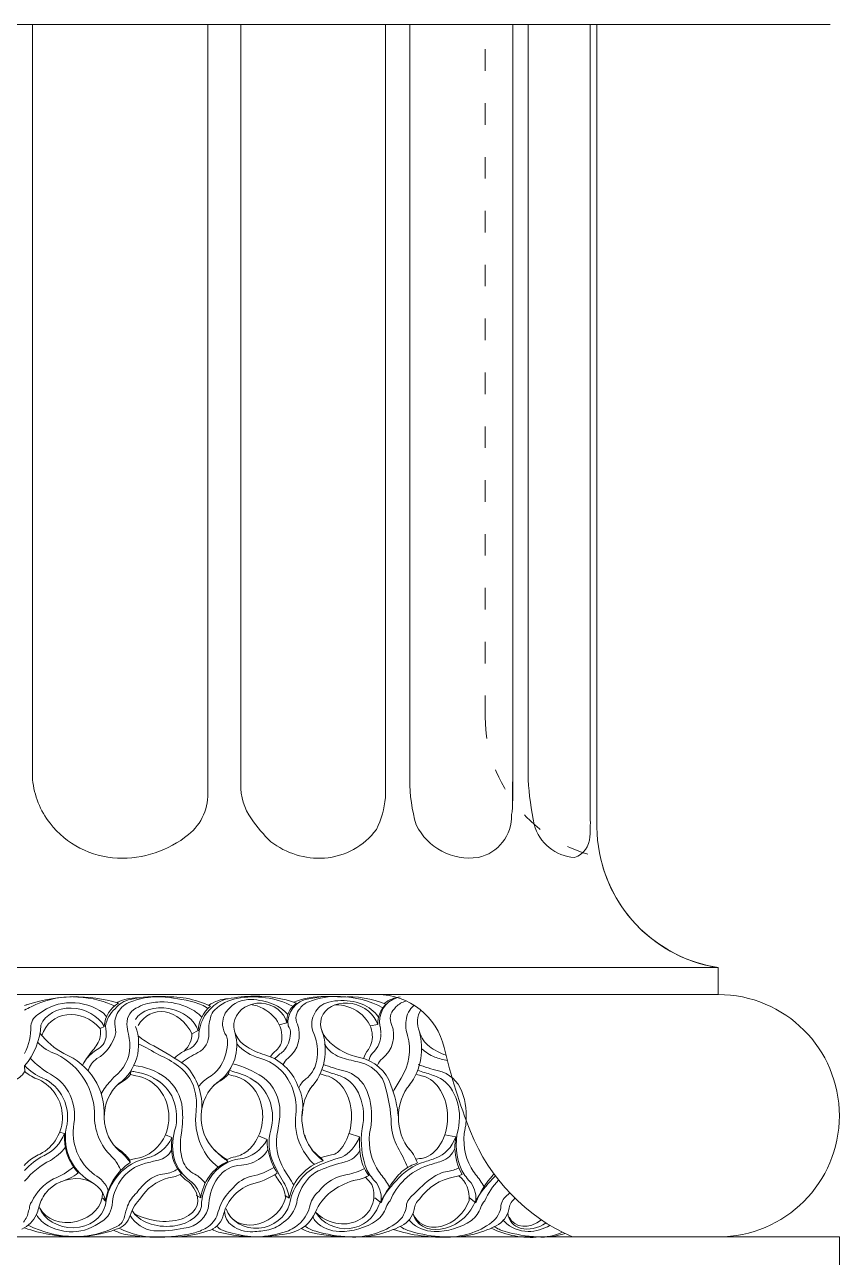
# Model space of a CAD drawing. Header units: millimetres. Extents: x 542654 to 551203, y 315718 to 321804.
# Drawn here: x 543370.3 to 543597.2, y 319995.9 to 320339.2 of the extents above; entities that cross this region are included whole.
import ezdxf

# ---------------------------------------------------------------- set-up
doc = ezdxf.new("R2010")
doc.units = ezdxf.units.MM
doc.linetypes.add('ACAD_ISO03W100', pattern=[30, 12, -18])
doc.layers.add('cad-block.com', color=250, linetype='Continuous')

msp = doc.modelspace()

# ---------------------------------------------------------------- linework, layer by layer
at = {"layer": 'cad-block.com', "color": 18, "lineweight": 15, "true_color": 0x000000}
for p, q in [((543372.52, 320128.89), (543372.52, 320339.15)), ((543372.52, 320128.89), (543372.52, 320339.15)), ((543421.32, 320128.89), (543421.32, 320339.15)), ((543421.32, 320125.98), (543421.32, 320339.15)), ((543430.55, 320128.89), (543430.55, 320339.15)), ((543430.55, 320127.68), (543430.55, 320339.15)), ((543470.78, 320127.68), (543470.78, 320339.15)), ((543470.78, 320127.68), (543470.78, 320339.15)), ((543477.58, 320128.89), (543477.58, 320339.15)), ((543477.58, 320128.89), (543477.58, 320339.15)), ((543506.24, 320339.15), (543506.24, 320122.98)), ((543510.59, 320339.15), (543510.59, 320128.89)), ((543527.85, 320128.89), (543527.85, 320339.15))]:
    msp.add_line(p, q, dxfattribs=at)
for points in [[(543594.7, 320339.15), (542963.57, 320339.15)], [(543563.47, 320076.56), (542971.07, 320076.56)], [(543563.47, 320076.56), (543563.47, 320069.06)], [(542989.48, 320069.06), (543563.47, 320069.06)], [(543392.52, 320060.15), (543391.36, 320059.61)], [(543418.65, 320059), (543416.93, 320058.13)], [(543468.67, 320060.68), (543466.52, 320060.35)], [(543381.44, 320030.35), (543380.06, 320030.71)], [(543411.36, 320029.23), (543409.53, 320030.01)], [(543463.6, 320029.42), (543460.66, 320030.34)], [(543490.42, 320029.42), (543487.34, 320029.99)], [(543419.38, 320012.42), (543418.08, 320013.11)], [(543444.02, 320012.39), (543442.92, 320013.11)], [(543392.82, 320011.48), (543392.09, 320012.39)], [(543469.59, 320011.07), (543467.88, 320012.46)], [(543495.95, 320011.07), (543494.24, 320012.46)], [(543563.47, 320001.56), (542937.32, 320001.56)], [(543480.55, 320001.56), (543267.27, 320001.56)], [(543563.47, 320001.56), (543597.22, 320001.56), (543597.22, 319990.31)]]:
    msp.add_lwpolyline(points, dxfattribs=at)
at = {"layer": 'cad-block.com', "color": 18, "linetype": 'ACAD_ISO03W100', "lineweight": 15, "ltscale": 0.5, "true_color": 0x000000}
msp.add_lwpolyline([(543530.68, 320107.22, -0.352854), (543498.58, 320146.29), (543498.58, 320339.15)], format="xyb", dxfattribs=at)
at = {"layer": 'cad-block.com', "color": 18, "lineweight": 15, "true_color": 0x000000}
for points in [[(543563.47, 320076.56, -0.368239), (543529.72, 320115.66), (543529.72, 320339.15)], [(543372.52, 320128.89, 0.139997), (543377.4, 320116.74, 0.220895), (543396.2, 320107.06, 0.182114), (543415.94, 320113.58, 0.245558), (543421.32, 320125.98, 106.145097)], [(543430.55, 320127.68, 0.166425), (543433.48, 320118.02, 0.051088), (543438.89, 320111.62, 0.178916), (543453.82, 320107.03, 0.039412), (543453.82, 320107.03, 0.215853), (543468.28, 320115.04, 0.094492), (543470.78, 320123.91), (543470.78, 320127.68)], [(543477.58, 320128.89, 0.070571), (543479.35, 320116.33, 0.32471), (543496.61, 320107.22, 0.36141), (543505.96, 320119.17, 0.062), (543506.16, 320120.74, -0.003537), (543506.24, 320128.89, -2.358785)], [(543510.59, 320128.89, 0.041067), (543512.25, 320116.39, 0.31974), (543523.45, 320107.22, 0.320241), (543527.74, 320112.99, 0.027669), (543527.82, 320119.26, -0.004846), (543527.85, 320128.89, 0.043954)], [(543563.47, 320076.56, -0.308675), (543530.68, 320107.22, -0.308675)], [(543370.33, 320065.99, -0.018642), (543371.11, 320066.29, -0.073626), (543384.66, 320068.48, -0.065451)], [(543370.33, 320064.69, -0.066014), (543372.17, 320065.61, -0.127622), (543383.38, 320068.38)], [(543383.75, 320068.39, -0.080531), (543396.43, 320066.67, -0.078298)], [(543383.75, 320068.39, -0.104791), (543394.85, 320066.13, -0.031762), (543395.35, 320065.88, -1.384348)], [(543388.05, 320047.82, -0.181014), (543390.45, 320051.2, 0.210964), (543395.7, 320058.49, -0.035745), (543395.41, 320061.7, -0.146791), (543397.43, 320065.53, -0.099604), (543399.36, 320066.83, -0.112427), (543408.3, 320068.39, -0.052552), (543417.58, 320066.92, -0.081574), (543421.38, 320065.2, -481557.148128)], [(543399.77, 320067.71, 0.176971), (543395.54, 320065.11, 0.170859), (543392.81, 320060.24, 30.835725)], [(543396.87, 320067.24, -0.089164), (543402.5, 320068.17, -138.152303)], [(543409.6, 320068.48, 0.062233), (543399.77, 320067.71, -20.36839)], [(543408.3, 320068.39, -0.131146), (543422.05, 320065.81, -0.136736)], [(543414, 320050.06, -0.045129), (543418.58, 320052.9, 0.299565), (543421.62, 320058.18, -0.09087), (543422.1, 320062.7, -0.144119), (543423.27, 320064.78, -0.150915), (543429.45, 320067.96, -0.166619), (543445.02, 320065.79, -133.500069)], [(543421.52, 320066.05, -0.210263), (543421.52, 320066.05, -0.134425), (543426.98, 320067.9, 0.410848)], [(543434.28, 320068.62, 0.034973), (543426.98, 320067.9, 0.146763), (543422.58, 320065.54, 0.146763)], [(543434.28, 320068.62, -0.091204), (543446.04, 320066.66, -0.116078)], [(543442.3, 320049.53, -0.118246), (543443.7, 320051.34, 0.325983), (543446.28, 320060.81, -0.327377), (543447.04, 320065.2, -0.143144), (543449.46, 320067.06, -0.106305), (543458.27, 320068.48, -0.122174), (543470.09, 320065.35, -2.910199)], [(543470.94, 320066.37, 0.118811), (543458.6, 320068.34, 0.082433), (543449.45, 320067.86, 0.413915), (543443.71, 320060.38, 1.886314)], [(543454.01, 320068.47, 0.107945), (543445.3, 320066.94, -2.721038)], [(543468.54, 320069.06, -0.348656), (543487.18, 320054.27, 0.03753), (543494.5, 320030.91, 0.197208), (543522.87, 320001.56, 1.09261)], [(543474.14, 320068.22, 0.397114), (543469.37, 320059.97)], [(543474.93, 320068.4, 0.145164), (543470.48, 320066.56, -0.275854)], [(543372.07, 320060.33, -0.273571), (543374.47, 320063.74, -0.171003), (543383.18, 320066.77, -0.163869), (543392.19, 320063.96, -0.074042), (543393.13, 320062.85, 2.685215)], [(543391.61, 320041.39, -0.056045), (543394.2, 320044.95, -0.022795), (543396.25, 320047.01, 0.235098), (543399.6, 320055.67, 0.032245), (543399.23, 320058.04, -0.038781), (543398.83, 320060.79, -0.33746), (543402.03, 320065.58, -0.078815), (543404.51, 320066.56, -0.063281), (543409.14, 320067, -0.121478), (543417.3, 320064.7, -0.064238), (543419.63, 320062.76, 3.827273)], [(543392.47, 320060.25, -0.234886), (543396.43, 320066.67, 0.555427)], [(543396.04, 320066.79, -0.023677), (543396.87, 320067.24, -4.543444)], [(543418.65, 320059, -0.21013), (543422.05, 320065.81, -4.567109)], [(543418.76, 320043.42, -0.093335), (543421.79, 320046.14, 0.120817), (543424.97, 320049.32, 0.139988), (543426.82, 320056.08, 0.101965), (543426.5, 320057.54, -0.1221), (543425.45, 320060.49, -0.196806), (543426.88, 320064.82, -0.227466), (543433.37, 320067.68, -0.088773), (543439.57, 320066.36, -0.116279), (543443.63, 320063.48, 0.122608)], [(543422.58, 320065.54, 0.215825), (543418.88, 320057.93, -7.383926)], [(543446.04, 320066.66, 0.131141), (543443.91, 320064.16, 0.120504), (543443.3, 320061.22), (543441.24, 320060.66)], [(543446.68, 320043.11, -0.125563), (543448.62, 320045.56, 0.173483), (543451.53, 320050.06, 0.115836), (543451.53, 320056.14, 0.032323), (543450.88, 320058.25, -0.228234), (543450.88, 320063.34, -0.216023), (543454.23, 320066.69, -0.086474), (543457.56, 320067.32, -0.10808), (543464.35, 320066.39, -0.136488), (543468.91, 320062.8, -319075.843913)], [(543468.56, 320049.42, -0.118246), (543469.96, 320051.22, 0.325983), (543472.54, 320060.7, -0.327377), (543473.3, 320065.09, -0.143144), (543475.73, 320066.95, -0.011188), (543476.62, 320067.27, -0.011188)], [(543468.67, 320060.68, -0.201795), (543470.94, 320066.37)], [(543472.98, 320041.99, -0.013011), (543475.22, 320045.81, 0.207103), (543476.98, 320057.65, -0.117171), (543476.54, 320061.79, -0.195886), (543478.79, 320066.08, -0.195886)], [(543374.86, 320060.54, -0.160271), (543370.33, 320049.21, -0.145453)], [(543372.07, 320060.33, -0.123226), (543370.33, 320052.66, -0.113469)], [(543381.25, 320052.63, -0.099661), (543374.59, 320058.3, 0.400997)], [(543391.36, 320059.61, -0.18765), (543390.54, 320055.22, -0.039095), (543389.33, 320053.57, 0.054537), (543386.49, 320049.45, 6.83049)], [(543392.81, 320060.24, -0.083203), (543392.99, 320057.18, -0.247182), (543390.5, 320053.75, -2.400939)], [(543401.18, 320060.2, -0.334356), (543396.58, 320044.24, 0.532296)], [(543406.27, 320054.73, -0.04339), (543401.9, 320057.54, 0.356149)], [(543418.88, 320057.93, -0.262287), (543416.34, 320053.97, 0.120053), (543412.05, 320051.35, 0.069073)], [(543416.93, 320058.13, -0.034066), (543416.93, 320058.13, -0.197259), (543414.77, 320053.33, -3.930132)], [(543428.95, 320058.22, -0.297265), (543424.82, 320045.2, 0.080873)], [(543444.37, 320058.2, -0.16978), (543442.36, 320053.24, 0.043804), (543439.95, 320051.14, -0.6587)], [(543453.1, 320058.99, -0.281884), (543449.88, 320042.9, -2.604553)], [(543467.09, 320058.4, -0.209661), (543467.09, 320058.4, -0.186865), (543466.05, 320053.76, 157667.627814)], [(543469.49, 320058.23, -0.221628), (543467.24, 320052.76, 0.146544), (543466.18, 320050.69, -5.291893)], [(543480.27, 320058.67, -0.099627), (543480.67, 320051.25, -0.121679), (543477.46, 320043.81, -6.357955)], [(543480.27, 320058.67), (543480.27, 320058.67, 0.157637), (543483.04, 320054.62, 0.076231), (543487.69, 320052.13, 0.076231)], [(543397.1, 320020.08, 0.062231), (543395.21, 320023.33, -0.214339), (543389.79, 320034.92, 0.294925), (543379.17, 320052.42, -0.122919), (543373.95, 320055.75, -0.117646)], [(543402.09, 320055.27, -0.025818), (543407.72, 320052.24, -0.061076), (543413.19, 320049.09, -0.18941), (543417.93, 320041.37, -0.074307), (543418.07, 320036.65, 0.134088), (543419.49, 320027.02, 0.125865), (543424.22, 320020.97, 3.907296)], [(543406.27, 320054.73, 0.280317), (543406.27, 320054.73, -0.028633), (543415.14, 320049.28, -0.220354), (543419.59, 320036.59)], [(543429.4, 320055.3, 0.140326), (543435.85, 320051.34, -0.216719), (543444.35, 320044.21, -0.080842), (543445.85, 320039.04, -0.061463), (543445.85, 320035.68, 0.140584), (543447.24, 320026.9, 0.097397), (543451.01, 320021.73, 6.432445)], [(543432.29, 320054.52, 0.014695), (543432.29, 320054.52, 0.074847), (543437.19, 320052.28, -0.234064), (543446.32, 320043.85, -0.17384), (543447.52, 320034.9)], [(543441.94, 320056.93, -0.237758), (543440.36, 320053.47, 0.081735), (543438.76, 320051.72, -9.331702)], [(543453.87, 320055.25, 0.185854), (543458.17, 320051.65, 0.033628), (543463.13, 320050.32, -0.197474), (543469.7, 320045.97, -0.074568), (543470.56, 320044.17, -0.066117), (543472.44, 320032.98, 0.11894), (543474.25, 320026.48, -0.024298), (543477.01, 320020.9, 7.777583)], [(543455.27, 320055.81, -0.020897), (543455.27, 320055.81, 0.198166), (543455.27, 320055.81, 0.138312), (543463.59, 320051.49, -0.276717), (543472.31, 320043.85, -0.073649), (543474.41, 320034.9)], [(543393.6, 320014.5, 0.195227), (543389.82, 320018.83, -0.283008), (543384.03, 320033.1, 0.320836), (543377.5, 320046.91, -0.074676), (543371.86, 320051.31, -0.081294)], [(543392.5, 320034.9, 0.318818), (543381.25, 320052.63), (543381.25, 320052.63)], [(543390.5, 320053.75, 0.063521), (543387.57, 320051.2, 0.041781), (543386.49, 320049.45, 5.943578)], [(543466.05, 320053.76, 0.065483), (543464.67, 320051.24, 7.503547)], [(543480.87, 320053.96, 0.072204), (543484.53, 320051.65, 0.024097), (543488.07, 320050.63, 0.024097)], [(543370.33, 320049.21), (543370.35, 320047.62, -0.17579), (543366.94, 320044.96, 0.131284), (543363.9, 320042.98, -43.334698)], [(543370.35, 320047.62, 0.086829), (543374.25, 320045.36)], [(543399.9, 320047.81), (543399.79, 320046.8, -0.096515), (543397.73, 320044.93, 0.028724), (543396.12, 320043.82, -26.089249)], [(543399.9, 320047.81, 0.02419), (543401.06, 320047.56, -0.113221), (543407.88, 320044.79)], [(543400.73, 320049.31, -0.131559), (543409.69, 320045.83, -0.202765), (543414.24, 320037.42, -0.056499), (543414.02, 320030.43, 0.124857), (543414.34, 320022.78, 0.199329), (543417.74, 320019.03, -0.12536), (543420.58, 320016.47, 3.307301)], [(543427.4, 320047.96), (543427, 320046.81, -0.074458), (543424.84, 320045.02, 0.04174), (543422.96, 320043.72, 24.307937)], [(543435.23, 320044.34, 0.108935), (543429.34, 320047.31, -0.041757), (543427.39, 320047.97, -0.041757)], [(543428.31, 320049.74, -0.084711), (543436.59, 320046.13, -0.244148), (543441.43, 320036.24, -0.049704), (543440.81, 320031.23, 0.195952), (543442.63, 320020.26, 0.006951), (543445.31, 320016.05, -10.854549)], [(543458.55, 320046.24, 0.020479), (543455.33, 320047.31, -0.037175), (543453.12, 320048.15, -0.037175)], [(543453.55, 320049.57, 0.030989), (543459.18, 320047.84, -0.249239), (543465.73, 320042.05, -0.119922), (543466.83, 320032.88, -0.022277), (543466.64, 320031.72, 0.180983), (543468.28, 320020.8, 0.047583), (543469.57, 320018.93, -0.047891), (543471.92, 320015.5, 19.657569)], [(543485.42, 320046.01, 0.027591), (543481.75, 320047.31, -0.032563), (543479.8, 320048.02, -0.032563)], [(543479.92, 320049.57, 0.030989), (543485.55, 320047.84, -0.249239), (543492.1, 320042.05, -0.119922), (543493.19, 320032.88, -0.022277), (543493, 320031.72, 0.180983), (543494.65, 320020.8, 0.047583), (543495.93, 320018.93, -0.047891), (543498.29, 320015.5, 19.657569)], [(543401.31, 320046.42, 0.006424), (543399.79, 320046.8, -1.587277)], [(543428.92, 320046.32, -0.033293), (543427, 320046.81, -0.045496)], [(543454.91, 320046.32, -0.03775), (543452.64, 320046.98, -0.03775)], [(543481.33, 320046.32, -0.03336), (543479.32, 320046.88, -0.03336)], [(543381.44, 320030.35, 0.204263), (543385.21, 320019.39, 3.948611)], [(543412.1, 320031.11, 0.136177), (543412.11, 320022.77, 0.135064), (543416.25, 320017.28, -0.19006), (543419.21, 320012.98, -0.82602)], [(543438.89, 320031.29, 0.180093), (543439.62, 320022.11, 0.027271), (543442.46, 320016.8, -0.10274), (543444.02, 320012.39, -0.10274)], [(543448.34, 320029.94, 0.183885), (543452.84, 320023.59, 0.014971), (543453.51, 320022.73, 10.318868)], [(543464.33, 320031.73, 0.137673), (543465.71, 320020.07, 0.066478), (543468.3, 320016.61, -0.182741), (543469.59, 320011.07, 3.92238)], [(543491.02, 320031.39, 0.168551), (543492.08, 320020.07, 0.066478), (543494.66, 320016.61, -0.182741), (543495.95, 320011.07, 3.92238)], [(543381.66, 320026.56, -0.100998), (543377.5, 320022.88, 0.110215), (543370.33, 320017.07, 0.112441)], [(543399.73, 320022.29), (543399.62, 320022.94, 0.079215), (543397, 320025.6, -0.030572), (543395.06, 320027.21, -1.926078)], [(543414.05, 320019.21, -0.158291), (543411.53, 320023.81, -0.086855), (543411.36, 320029.23, 1.100134)], [(543422.28, 320026.82, 0.075944), (543425.97, 320023.34, -0.03389), (543426.91, 320022.59, -0.03389)], [(543440.69, 320019.28, -0.088472), (543438.09, 320025.87, -0.057435), (543437.85, 320028.7), (543435.5, 320029.73)], [(543453.51, 320022.73, -0.100841), (543449.4, 320027.28, 1.435164)], [(543466.17, 320018.62, -0.139912), (543463.79, 320024.87, -0.053011), (543463.62, 320029.47, 37.483394)], [(543476.97, 320026.58, -0.105968), (543479.72, 320022.15, -0.107459)], [(543492.19, 320018.93, -0.12326), (543490.14, 320026.2, -0.056592), (543490.42, 320029.42, 1.219939)], [(543374.62, 320024.62, 0.090638), (543371.02, 320022.29, 0.032029), (543370.21, 320021.43, 0.032029)], [(543375.59, 320024.13, -0.267865), (543375.59, 320024.13, 0.10551), (543370.33, 320020.07, 0.081294)], [(543411.26, 320025.72, -0.212772), (543407.57, 320022.93, 0.003748), (543404.03, 320022.09, 0.18758), (543396.95, 320017.11, 0.128591), (543394.66, 320010.42, -0.268767), (543390.92, 320005.34, -0.172279), (543382.7, 320003, -0.10341), (543376.9, 320004.61, -0.150327), (543373.64, 320007.79, -1.681499)], [(543404.49, 320023.55, 0.327229), (543392.86, 320010.51, 150.59008)], [(543401.31, 320023.44, 0.036796), (543399.62, 320022.94, -1.216476)], [(543438.09, 320025.87, -0.180053), (543433.45, 320022.1, -0.071042), (543430.68, 320021.57, 0.230858), (543424.14, 320018.02, 0.143892), (543421.65, 320010.82, -0.37268), (543414.64, 320004.01, -0.074), (543406.27, 320003.27, -0.224865), (543399.69, 320007.53, 13.018877)], [(543430.36, 320023.32, 0.229973), (543421.93, 320017.87, 0.117172), (543419.61, 320011.24, 10.429524)], [(543426.91, 320022.59), (543426.61, 320023.08, -0.045603), (543423.17, 320025.77, -0.663417)], [(543463.69, 320025.68, -0.223247), (543459.58, 320022.44, 0.044193), (543452.61, 320020.15, 0.115816), (543449.1, 320017.56, 0.136382), (543446.09, 320011.04, -0.200248), (543442.39, 320005.68, -0.134958), (543438.35, 320003.57, -0.040542), (543433.9, 320002.99, -0.171541), (543428.08, 320004.72, -0.237341), (543426.02, 320008.72, 213.805506)], [(543432.6, 320025.67, -0.109003), (543429.03, 320023.87, 0.063154), (543426.61, 320023.08, -6.141469)], [(543458.69, 320023.8, 0.048193), (543450.85, 320020.8, 0.215502), (543444.1, 320010.68, 1.996929)], [(543490.14, 320026.2, -0.228967), (543486.4, 320022.65, -0.001067), (543482.65, 320021.47, 0.118264), (543476.15, 320017.58, 0.100717), (543472.11, 320011.61, 0.053445), (543470.98, 320009.86, -0.176097), (543468.36, 320006.17, -0.158588), (543458.01, 320003.06, -0.189132), (543451.41, 320005.82, -0.15458), (543450.68, 320007.18, -0.822244)], [(543457.48, 320025.1, -0.131546), (543455.83, 320024.4, 0.06113), (543452.84, 320023.59, -3.736763)], [(543485.42, 320023.78, -0.027591), (543481.75, 320022.48, 0.153281), (543473.82, 320017.17, 0.085082), (543468.97, 320010.42, -1171.448465)], [(543481.33, 320023.48, 0.036293), (543479.29, 320023.2, 0.036293)], [(543371.28, 320004.83, 0.112919), (543384.19, 320001.65, 0.127971), (543396.17, 320004.56, 0.219163), (543398.17, 320007.21, -0.022667), (543398.97, 320010.2, -0.099259), (543401.53, 320013.84, -0.066876), (543404.55, 320017.13, -0.149991), (543409.38, 320019.14, 0.130563), (543412.95, 320020.47, 2.937917)], [(543383.97, 320020.97, -0.068828), (543378.4, 320017.73, 0.16839), (543372.31, 320011.35, 0.167427), (543371.74, 320010.34)], [(543399.73, 320022.29, 0.072945), (543396.25, 320019.13, 0.133742), (543392.82, 320011.48, -0.855332)], [(543439.77, 320020.93, -0.085747), (543433.62, 320018.47, 0.173428), (543428.43, 320015.26, 0.099677), (543424.92, 320010.55, 0.010356), (543424.04, 320007.98, -0.183892), (543420.95, 320004.09, -0.07889), (543417.26, 320002.61, -0.051544), (543407.52, 320001.46, -0.122981), (543396.67, 320003.99, -2.424902)], [(543426.91, 320022.59, 0.263197), (543419.38, 320012.42, 5.108955)], [(543464.97, 320020.6, -0.081747), (543460.18, 320018.95, 0.186687), (543452.23, 320014.22, 0.153042), (543449.82, 320010.53, -0.147978), (543447.11, 320005.48, -0.116159), (543443.23, 320003.08, -0.069587), (543435.03, 320001.56, -0.061389), (543428.1, 320002.61, -0.05776), (543425.15, 320003.55, -0.195391), (543423.92, 320004.69, -1.144164)], [(543453.51, 320022.73, 0.280746), (543444.02, 320012.39, 5.588893)], [(543491.29, 320020.76, -0.066625), (543488.11, 320019.8, 0.116481), (543483.87, 320018.04, 0.053382), (543478.63, 320013.34, 0.226053), (543476.63, 320010.22, -0.215271), (543474.12, 320005.66, -0.175876), (543460.7, 320001.56, -0.056612), (543451.39, 320003.12, -0.089506), (543448.39, 320004.59, -6.922024)], [(543479.72, 320022.15, 0.01287), (543478.2, 320021.54, 0.093266), (543474.47, 320018.84, 0.083417), (543469.59, 320011.07, -0.661199)], [(543385.21, 320019.39, -0.097494), (543380.35, 320016.92, 0.033692), (543380.35, 320016.92, 0.157416)], [(543402.41, 320012.07, -0.191884), (543410.42, 320018.01, 0.103334), (543414.05, 320019.21, 0.106934)], [(543417.49, 320015.11, 0.122166), (543415.59, 320017.2, -0.076887), (543413.64, 320018.98, 2.852258)], [(543440.69, 320019.28, -0.082612), (543433.18, 320016.16)], [(543443.02, 320012.51, 0.131718), (543441.12, 320017.2, -0.091647), (543440.14, 320018.94, 18.340922)], [(543461.87, 320017.24, 0.091292), (543455.51, 320013.98, 0.134617), (543451.36, 320008.47, -0.678127)], [(543460.7, 320001.56, 0.134067), (543475.31, 320004.66, 0.218392), (543478.82, 320009.2, -0.207424), (543480.31, 320012.08, -0.197649), (543490, 320018.3, 0.050451), (543492.19, 320018.93, 0.075052)], [(543466.17, 320018.62, -0.158031), (543466.17, 320018.62, -0.094301), (543461.81, 320017.24, -1.127352)], [(543467.05, 320016.12, 0.043632), (543465.25, 320018.17, 0.400774)], [(543502.33, 320017.39, 0.097029), (543498.47, 320011.61, 0.053445), (543497.34, 320009.86, -0.176097), (543494.73, 320006.17, -0.158588), (543484.38, 320003.06, -0.189132), (543477.78, 320005.82, -0.062953), (543477.38, 320006.32)], [(543494.1, 320011.73, 0.257896), (543491.26, 320018.6, -392019.143967)], [(543501.43, 320018.55, 0.029349), (543500.18, 320017.17, 0.085082), (543495.33, 320010.42)], [(543501.05, 320019.07, 0.006353), (543500.83, 320018.84, 0.083417), (543495.95, 320011.07)], [(543376.04, 320013.61, 0.098394), (543374.24, 320009.63, -0.670495)], [(543433.18, 320016.16, 0.262527), (543425.55, 320007.13, -0.234916), (543421.37, 320003.23, -0.085906), (543409.7, 320001.56, 6.378675)], [(543505.43, 320013.82, 0.004898), (543504.99, 320013.34, 0.226053), (543502.99, 320010.22, -0.215271), (543500.48, 320005.66, -0.175876), (543487.06, 320001.56, -0.056612), (543477.75, 320003.12, -0.083829), (543474.92, 320004.47)], [(543374.24, 320009.63, -0.046853), (543373.64, 320007.79, -0.173558), (543369.54, 320003.75, -0.134169)], [(543371.74, 320010.34, -0.103393), (543371.43, 320008.83, -0.135171), (543369.99, 320005.69, -0.146784)], [(543402.77, 320012.57, 0.106135), (543399.69, 320007.53, -0.266284), (543395.86, 320003.7, -0.09033), (543383.75, 320001.65, -2.675472)], [(543487.06, 320001.56, 0.134067), (543501.67, 320004.66, 0.218392), (543505.19, 320009.2, -0.207424), (543506.67, 320012.08, -0.005536), (543506.87, 320012.36, -0.005536)], [(543451.36, 320008.47, -0.245882), (543444.23, 320002.65, -0.035445), (543436.04, 320001.56, -2.639422)], [(543516.65, 320004.79, -0.12994), (543510.54, 320003.06, -0.189132), (543503.94, 320005.82, -0.062953), (543503.54, 320006.32)], [(543370.33, 320004.05, 0.018642), (543370.33, 320004.05, 0.079307), (543384.35, 320001.56)], [(543395.04, 320003.42, 0.076039), (543399.7, 320002.01, 0.049926), (543410.73, 320001.55)], [(543424.35, 320002.9, -0.075231), (543422.51, 320003.69, -0.075231)], [(543424.35, 320002.9, 0.062253), (543435.62, 320001.56)], [(543460.7, 320001.56, -0.049351), (543450.5, 320002.71, -0.085131), (543447.37, 320003.88, -0.379116)], [(543488.69, 320001.52, -0.089083), (543473.05, 320003.62, -0.078687)], [(543513.69, 320001.54, -0.139448), (543500.28, 320003.99, 0.232872)], [(543520.13, 320002.85, -0.121986), (543513.22, 320001.56, -0.056612), (543503.91, 320003.12, -0.083829), (543501.08, 320004.47)], [(543513.22, 320001.56, 0.095276), (543520.83, 320002.51, 0.095276)]]:
    msp.add_lwpolyline(points, format="xyb", dxfattribs=at)
for centre, radius, start, end in [((543563.47, 320035.31), 33.75, 270, 90), ((543382.22, 320061.16), 16.85, 225.1305, 246.2327), ((543395.88, 320029.21), 14.21, 169.2511, 242.769), ((543385.07, 320011.58), 18.16, 36.1415, 49.4861)]:
    msp.add_arc(centre, radius, start, end, dxfattribs=at)
for centre, major_axis, ratio, start_param, end_param in [((543383.93, 320057.45), (9.37, -2.13), 0.803976, 0.628023, 3.010817), ((543409.59, 320058.23), (9.19, -2.2), 0.740159, 0.420136, 2.873596), ((543409.39, 320052.96), (2.74, -11.15), 0.776107, 1.845699, 3.804292), ((543436.02, 320060.08), (7.39, -1.04), 0.877375, 0.333601, 4.310603), ((543433.61, 320058.93), (7.67, -4.15), 0.800288, 0.320851, 2.02054), ((543460.84, 320059.97), (7.8, -2.66), 0.791935, 0.511907, 4.216697), ((543458.54, 320058.87), (8.11, -3.68), 0.785357, 0.459837, 2.116083), ((543487.5, 320059.88), (6.86, -4.76), 0.788594, 3.128945, 4.032783), ((543384.7, 320052.82), (6.27, -9.28), 0.845304, 1.741009, 3.727356), ((543436.04, 320058.28), (-8.35, -0.25), 0.593421, 3.079438, 3.527244), ((543460.68, 320060.52), (8.11, -4.63), 0.749374, 0.370389, 0.622608), ((543369.2, 320034.9), (11.65, 0), 0.997391, -1.086547, 1.122499), ((543371.53, 320034.9), (0, -11.62), 0.926275, 1.306345, 2.787281), ((543402.58, 320034.93), (0, -11.59), 0.870269, 3.778792, 5.680373), ((543400.03, 320034.93), (0, -11.58), 0.905806, 0.121748, 3.019844), ((543402.58, 320034.93), (0, -11.59), 0.870269, 1.235173, 2.780378), ((543429.43, 320034.9), (0, -11.62), 0.855643, 3.623152, 5.480617), ((543426.68, 320034.9), (-0.8, -11.64), 0.851613, 0.717894, 2.995016), ((543429.43, 320034.9), (0, -11.62), 0.855643, 1.254931, 2.59414), ((543456.12, 320034.9), (-0.43, -11.89), 0.720128, 3.903974, 5.539874), ((543452.87, 320034.9), (-0.17, -11.74), 0.723217, 0.593952, 2.918594), ((543456.12, 320034.9), (-0.54, -11.73), 0.731342, 1.326524, 2.916792), ((543482.92, 320034.9), (0, -11.62), 0.731358, 3.822853, 5.592341), ((543479.62, 320034.9), (0, -11.66), 0.729379, 0.190481, 2.951112), ((543482.92, 320034.9), (0, -11.63), 0.731358, 1.264296, 2.854385), ((543371.53, 320034.9), (0, -11.62), 0.926275, 0.395763, 1.168691), ((543402.58, 320034.93), (0, -11.59), 0.870269, 0.190265, 1.05601), ((543429.43, 320034.9), (0, -11.62), 0.855643, 0.093945, 1.008329), ((543456.12, 320034.9), (-0.54, -11.73), 0.731342, 0.366368, 1.1189), ((543482.92, 320034.9), (0, -11.62), 0.731358, 0.234176, 1.080349)]:
    msp.add_ellipse(centre, major_axis=major_axis, ratio=ratio, start_param=start_param, end_param=end_param, dxfattribs=at)
at = {"layer": 'cad-block.com', "color": 18, "lineweight": 15, "true_color": 0x000000, "extrusion": (0, 0, -1)}
for centre, major_axis, ratio, start_param, end_param in [((543383.66, 320009.91), (-8.91, -2.77), 0.828349, 0.846342, 3.300815), ((543383, 320012.88), (-8.9, -2.03), 0.790528, 3.28829, 6.099488), ((543407.02, 320013.45), (11.44, -2.68), 0.619214, -0.583436, 1.992712), ((543422.9, 320013.79), (2.41, -7.99), 0.45202, 1.535351, 1.606242), ((543458.14, 320013.98), (8.66, -4.28), 0.8873, -0.75383, 1.95779), ((543383.45, 320012.38), (9.58, -0.78), 0.860051, 0.133632, 2.758016), ((543409.64, 320010.97), (9.98, -0.29), 0.649341, -0.086578, 2.773157), ((543435.18, 320012.41), (-8.99, -2.21), 0.906219, 3.612066, 6.176447), ((543434.83, 320012.41), (-7.52, -4.77), 0.776765, 3.812994, 6.366153), ((543459.69, 320013.69), (6.96, -6.96), 1, 5.837035, 8.080081), ((543486.32, 320012.16), (-6.78, -5.91), 0.771689, 4.043259, 6.592383), ((543487.26, 320011.88), (-7.82, -5.83), 0.751771, 4.100673, 6.59247), ((543512.79, 320011.42), (-6.67, -6.06), 0.712844, -1.352436, 0.478034), ((543511.59, 320012.04), (-4.97, -6.63), 0.723064, -1.203026, 0.354897)]:
    msp.add_ellipse(centre, major_axis=major_axis, ratio=ratio, start_param=start_param, end_param=end_param, dxfattribs=at)

doc.saveas('drawing.dxf')
